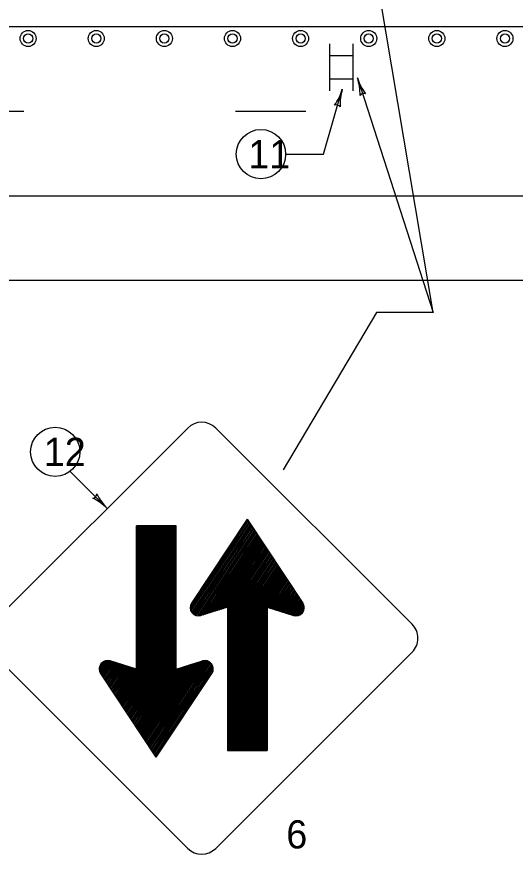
# Model space of a CAD drawing. Extents: x 999.5 to 1036.4, y 999.4 to 1022.5.
# Drawn here: x 1007.65 to 1011.18, y 1008.48 to 1014.42 of the extents above; entities that cross this region are included whole.
import ezdxf

# ---------------------------------------------------------------- set-up
doc = ezdxf.new("R2010")
doc.units = 0
doc.layers.add('Level 1', color=7, linetype='Continuous')

msp = doc.modelspace()

# ---------------------------------------------------------------- linework, layer by layer
at = {"layer": 'Level 1'}
for p, q in [((1010.6007, 1012.3228), (1009.9371, 1016.2771)), ((1016.3958, 1014.35), (1007.25, 1014.35)), ((1009.8647, 1014.231), (1009.8647, 1013.8977)), ((1009.8647, 1014.1477), (1010.0313, 1014.1477)), ((1009.8647, 1013.981), (1010.0313, 1013.981)), ((1007.699, 1013.75), (1007.25, 1013.75)), ((1009.699, 1013.75), (1009.199, 1013.75)), ((1016.4728, 1013.15), (1007.25, 1013.15)), ((1035.25, 1012.55), (1007.25, 1012.55)), ((1007.4684, 1010.1118), (1008.8606, 1011.5039)), ((1010.4516, 1010.1118), (1009.0594, 1011.5039)), ((1008.0272, 1011.1961), (1008.2897, 1010.9331)), ((1008.4971, 1009.7928), (1008.4971, 1010.8093)), ((1008.7783, 1010.8093), (1008.4971, 1010.8093)), ((1008.5065, 1009.7928), (1008.5065, 1010.8093)), ((1008.5158, 1009.7928), (1008.5158, 1010.8093)), ((1008.5253, 1009.7928), (1008.5253, 1010.8093)), ((1008.5346, 1009.7928), (1008.5346, 1010.8093)), ((1008.544, 1009.7928), (1008.544, 1010.8093)), ((1008.5533, 1009.7928), (1008.5533, 1010.8093)), ((1008.5628, 1009.7928), (1008.5628, 1010.8093)), ((1008.5721, 1009.7928), (1008.5721, 1010.8093)), ((1008.5815, 1009.7928), (1008.5815, 1010.8093)), ((1008.5908, 1009.7928), (1008.5908, 1010.8093)), ((1008.6003, 1009.7928), (1008.6003, 1010.8093)), ((1008.6096, 1009.7928), (1008.6096, 1010.8093)), ((1008.619, 1009.7928), (1008.619, 1010.8093)), ((1008.6283, 1009.7928), (1008.6283, 1010.8093)), ((1008.6378, 1009.7928), (1008.6378, 1010.8093)), ((1008.6471, 1009.7928), (1008.6471, 1010.8093)), ((1008.6565, 1009.7928), (1008.6565, 1010.8093)), ((1008.6658, 1009.7928), (1008.6658, 1010.8093)), ((1008.6753, 1009.7928), (1008.6753, 1010.8093)), ((1008.6846, 1009.7928), (1008.6846, 1010.8093)), ((1008.694, 1009.7928), (1008.694, 1010.8093)), ((1008.7033, 1009.7928), (1008.7033, 1010.8093)), ((1008.7128, 1009.7928), (1008.7128, 1010.8093)), ((1008.7221, 1009.7928), (1008.7221, 1010.8093)), ((1008.7315, 1009.7928), (1008.7315, 1010.8093)), ((1008.7408, 1009.7928), (1008.7408, 1010.8093)), ((1008.7503, 1009.7928), (1008.7503, 1010.8093)), ((1008.7596, 1009.7928), (1008.7596, 1010.8093)), ((1008.769, 1009.7928), (1008.769, 1010.8093)), ((1008.7783, 1009.7928), (1008.7783, 1010.8093)), ((1009.2879, 1010.8477), (1008.878, 1010.2299)), ((1009.2935, 1010.8392), (1008.8796, 1010.2154)), ((1009.2992, 1010.8308), (1008.8835, 1010.2043)), ((1009.2823, 1010.8562), (1008.8878, 1010.2616)), ((1009.3048, 1010.8223), (1008.8888, 1010.1953)), ((1009.3104, 1010.8138), (1008.8951, 1010.1878)), ((1009.316, 1010.8053), (1008.9023, 1010.1817)), ((1009.2823, 1010.8562), (1009.6768, 1010.2616)), ((1009.3217, 1010.7968), (1008.9103, 1010.1768)), ((1009.3273, 1010.7883), (1008.9191, 1010.1733)), ((1009.3329, 1010.7798), (1008.9289, 1010.1711)), ((1009.3385, 1010.7713), (1008.9399, 1010.1707)), ((1009.3442, 1010.7629), (1008.9526, 1010.1728)), ((1009.3498, 1010.7544), (1008.9668, 1010.1773)), ((1009.3554, 1010.7459), (1008.981, 1010.1817)), ((1009.361, 1010.7374), (1008.9952, 1010.1862)), ((1009.3667, 1010.729), (1009.0094, 1010.1906)), ((1009.3723, 1010.7205), (1009.0236, 1010.195)), ((1009.3779, 1010.712), (1009.0378, 1010.1995)), ((1009.3835, 1010.7035), (1009.052, 1010.2039)), ((1009.3892, 1010.6951), (1009.0662, 1010.2084)), ((1009.3948, 1010.6866), (1009.0804, 1010.2128)), ((1009.4004, 1010.6781), (1009.0946, 1010.2173)), ((1009.406, 1010.6697), (1009.1088, 1010.2218)), ((1009.4117, 1010.6612), (1009.123, 1010.2262)), ((1009.4173, 1010.6527), (1009.1373, 1010.2306)), ((1009.4229, 1010.6442), (1009.1494, 1010.232)), ((1009.4285, 1010.6358), (1009.1607, 1010.232)), ((1009.4342, 1010.6273), (1009.1719, 1010.232)), ((1009.4398, 1010.6188), (1009.1832, 1010.232)), ((1009.4454, 1010.6103), (1009.1944, 1010.232)), ((1009.451, 1010.6018), (1009.2057, 1010.232)), ((1009.4567, 1010.5933), (1009.2169, 1010.232)), ((1009.4623, 1010.5848), (1009.2282, 1010.232)), ((1009.4679, 1010.5763), (1009.2394, 1010.232)), ((1009.4735, 1010.5679), (1009.2507, 1010.232)), ((1009.4792, 1010.5594), (1009.2619, 1010.232)), ((1009.4848, 1010.5509), (1009.2732, 1010.232)), ((1009.4904, 1010.5425), (1009.2844, 1010.232)), ((1009.496, 1010.534), (1009.2957, 1010.232)), ((1009.5017, 1010.5255), (1009.3069, 1010.232)), ((1009.5073, 1010.517), (1009.3182, 1010.232)), ((1009.5129, 1010.5086), (1009.3294, 1010.232)), ((1009.5185, 1010.5001), (1009.3407, 1010.232)), ((1009.5242, 1010.4916), (1009.3519, 1010.232)), ((1009.5298, 1010.4831), (1009.3632, 1010.232)), ((1009.5354, 1010.4747), (1009.3744, 1010.232)), ((1009.5411, 1010.4662), (1009.3857, 1010.232)), ((1009.5467, 1010.4577), (1009.3969, 1010.232)), ((1009.5523, 1010.4492), (1009.4082, 1010.232)), ((1009.5579, 1010.4408), (1009.4194, 1010.232)), ((1009.5636, 1010.4323), (1009.4293, 1010.23)), ((1009.5692, 1010.4238), (1009.4387, 1010.2271)), ((1009.5748, 1010.4153), (1009.4479, 1010.2242)), ((1009.5804, 1010.4068), (1009.4573, 1010.2213)), ((1009.5861, 1010.3983), (1009.4666, 1010.2183)), ((1009.5917, 1010.3898), (1009.4759, 1010.2154)), ((1009.5973, 1010.3814), (1009.4853, 1010.2125)), ((1009.6029, 1010.3729), (1009.4945, 1010.2096)), ((1009.6086, 1010.3644), (1009.5038, 1010.2067)), ((1009.6142, 1010.3559), (1009.5132, 1010.2038)), ((1009.6198, 1010.3475), (1009.5225, 1010.2008)), ((1009.6254, 1010.339), (1009.5318, 1010.1979)), ((1009.6311, 1010.3305), (1009.5411, 1010.195)), ((1009.6367, 1010.322), (1009.5504, 1010.1921)), ((1009.6423, 1010.3136), (1009.5598, 1010.1892)), ((1009.6479, 1010.3051), (1009.5691, 1010.1863)), ((1009.6536, 1010.2966), (1009.5784, 1010.1833)), ((1009.6592, 1010.2881), (1009.5877, 1010.1804)), ((1009.6648, 1010.2797), (1009.597, 1010.1775)), ((1009.6704, 1010.2712), (1009.6063, 1010.1746)), ((1009.1417, 1010.232), (1008.9541, 1010.1733)), ((1009.1417, 1010.232), (1009.1417, 1009.2155)), ((1009.1417, 1010.232), (1009.4229, 1010.232)), ((1009.151, 1010.232), (1009.151, 1009.2155)), ((1009.1604, 1010.232), (1009.1604, 1009.2155)), ((1009.1698, 1010.232), (1009.1698, 1009.2155)), ((1009.1792, 1010.232), (1009.1792, 1009.2155)), ((1009.1885, 1010.232), (1009.1885, 1009.2155)), ((1009.1979, 1010.232), (1009.1979, 1009.2155)), ((1009.2073, 1010.232), (1009.2073, 1009.2155)), ((1009.2167, 1010.232), (1009.2167, 1009.2155)), ((1009.226, 1010.232), (1009.226, 1009.2155)), ((1009.2354, 1010.232), (1009.2354, 1009.2155)), ((1009.2448, 1010.232), (1009.2448, 1009.2155)), ((1009.2542, 1010.232), (1009.2542, 1009.2155)), ((1009.2635, 1010.232), (1009.2635, 1009.2155)), ((1009.2729, 1010.232), (1009.2729, 1009.2155)), ((1009.2823, 1010.232), (1009.2823, 1009.2155)), ((1009.2917, 1010.232), (1009.2917, 1009.2155)), ((1009.301, 1010.232), (1009.301, 1009.2155)), ((1009.3104, 1010.232), (1009.3104, 1009.2155)), ((1009.3198, 1010.232), (1009.3198, 1009.2155)), ((1009.3292, 1010.232), (1009.3292, 1009.2155)), ((1009.3385, 1010.232), (1009.3385, 1009.2155)), ((1009.3479, 1010.232), (1009.3479, 1009.2155)), ((1009.3573, 1010.232), (1009.3573, 1009.2155)), ((1009.3667, 1010.232), (1009.3667, 1009.2155)), ((1009.376, 1010.232), (1009.376, 1009.2155)), ((1009.3854, 1010.232), (1009.3854, 1009.2155)), ((1009.3948, 1010.232), (1009.3948, 1009.2155)), ((1009.4042, 1010.232), (1009.4042, 1009.2155)), ((1009.4135, 1010.232), (1009.4135, 1009.2155)), ((1009.4229, 1010.232), (1009.4229, 1009.2155)), ((1009.4229, 1010.232), (1009.6105, 1010.1733)), ((1009.6761, 1010.2627), (1009.6158, 1010.1718)), ((1009.6813, 1010.2536), (1009.6262, 1010.1706)), ((1009.6851, 1010.2423), (1009.638, 1010.1714)), ((1009.6866, 1010.2276), (1009.6522, 1010.1758)), ((1008.8606, 1008.5208), (1007.4684, 1009.9129)), ((1009.0594, 1008.5208), (1010.4516, 1009.9129)), ((1008.2349, 1009.7824), (1008.282, 1009.8533)), ((1008.2388, 1009.7713), (1008.2938, 1009.8542)), ((1008.2439, 1009.7621), (1008.3043, 1009.8529)), ((1008.4971, 1009.7928), (1008.3095, 1009.8515)), ((1008.5758, 1009.2619), (1008.9674, 1009.8519)), ((1008.5815, 1009.2534), (1008.9801, 1009.8541)), ((1008.5871, 1009.2449), (1008.9911, 1009.8537)), ((1008.5928, 1009.2365), (1009.0009, 1009.8516)), ((1008.7783, 1009.7928), (1008.9659, 1009.8515)), ((1008.2334, 1009.7972), (1008.2678, 1009.849)), ((1008.2496, 1009.7536), (1008.3137, 1009.8503)), ((1008.2552, 1009.7452), (1008.323, 1009.8473)), ((1008.2608, 1009.7367), (1008.3323, 1009.8444)), ((1008.2664, 1009.7282), (1008.3416, 1009.8415)), ((1008.2721, 1009.7197), (1008.3509, 1009.8386)), ((1008.2777, 1009.7113), (1008.3603, 1009.8357)), ((1008.2833, 1009.7028), (1008.3696, 1009.8328)), ((1008.2889, 1009.6943), (1008.3789, 1009.8298)), ((1008.2946, 1009.6858), (1008.3882, 1009.8269)), ((1008.3002, 1009.6773), (1008.3975, 1009.824)), ((1008.3058, 1009.6688), (1008.4068, 1009.8211)), ((1008.3114, 1009.6603), (1008.4162, 1009.8182)), ((1008.3171, 1009.6519), (1008.4255, 1009.8153)), ((1008.3227, 1009.6434), (1008.4348, 1009.8123)), ((1008.3283, 1009.6349), (1008.4441, 1009.8094)), ((1008.3339, 1009.6264), (1008.4534, 1009.8065)), ((1008.3396, 1009.618), (1008.4628, 1009.8036)), ((1008.3452, 1009.6095), (1008.4721, 1009.8007)), ((1008.3508, 1009.601), (1008.4813, 1009.7978)), ((1008.3565, 1009.5925), (1008.4907, 1009.7948)), ((1008.3621, 1009.5841), (1008.5006, 1009.7928)), ((1008.3678, 1009.5756), (1008.5118, 1009.7928)), ((1008.3733, 1009.5671), (1008.5231, 1009.7928)), ((1008.379, 1009.5587), (1008.5343, 1009.7928)), ((1008.3846, 1009.5502), (1008.5456, 1009.7928)), ((1008.3903, 1009.5417), (1008.5568, 1009.7928)), ((1008.3958, 1009.5332), (1008.5681, 1009.7928)), ((1008.4015, 1009.5248), (1008.5793, 1009.7928)), ((1008.4071, 1009.5163), (1008.5906, 1009.7928)), ((1008.4128, 1009.5078), (1008.6018, 1009.7928)), ((1008.4183, 1009.4993), (1008.6131, 1009.7928)), ((1008.424, 1009.4908), (1008.6243, 1009.7928)), ((1008.4296, 1009.4823), (1008.6356, 1009.7928)), ((1008.4353, 1009.4738), (1008.6468, 1009.7928)), ((1008.4408, 1009.4653), (1008.6581, 1009.7928)), ((1008.4465, 1009.4569), (1008.6693, 1009.7928)), ((1008.4521, 1009.4484), (1008.6806, 1009.7928)), ((1008.4578, 1009.4399), (1008.6918, 1009.7928)), ((1008.4633, 1009.4314), (1008.7031, 1009.7928)), ((1008.469, 1009.423), (1008.7143, 1009.7928)), ((1008.4746, 1009.4145), (1008.7256, 1009.7928)), ((1008.4803, 1009.406), (1008.7368, 1009.7928)), ((1008.4858, 1009.3976), (1008.7481, 1009.7928)), ((1008.4915, 1009.3891), (1008.7593, 1009.7928)), ((1008.7783, 1009.7928), (1008.4971, 1009.7928)), ((1008.4971, 1009.3806), (1008.7706, 1009.7928)), ((1008.5028, 1009.3721), (1008.7828, 1009.7942)), ((1008.5083, 1009.3637), (1008.797, 1009.7986)), ((1008.514, 1009.3552), (1008.8112, 1009.8031)), ((1008.5196, 1009.3467), (1008.8254, 1009.8075)), ((1008.5253, 1009.3382), (1008.8396, 1009.8119)), ((1008.5308, 1009.3298), (1008.8538, 1009.8164)), ((1008.5365, 1009.3213), (1008.868, 1009.8208)), ((1008.5421, 1009.3128), (1008.8822, 1009.8253)), ((1008.5478, 1009.3043), (1008.8964, 1009.8298)), ((1008.5533, 1009.2958), (1008.9106, 1009.8342)), ((1008.559, 1009.2873), (1008.9248, 1009.8387)), ((1008.5646, 1009.2788), (1008.939, 1009.8431)), ((1008.5703, 1009.2704), (1008.9533, 1009.8475)), ((1008.5983, 1009.228), (1009.0098, 1009.848)), ((1008.604, 1009.2195), (1009.0178, 1009.8431)), ((1008.6096, 1009.211), (1009.0249, 1009.837)), ((1008.6153, 1009.2026), (1009.0313, 1009.8295)), ((1008.6208, 1009.1941), (1009.0365, 1009.8204)), ((1008.6265, 1009.1856), (1009.0404, 1009.8093)), ((1008.6321, 1009.1771), (1009.042, 1009.7949)), ((1008.6378, 1009.1687), (1008.2432, 1009.7632)), ((1008.6378, 1009.1687), (1009.0323, 1009.7632)), ((1009.1417, 1009.2155), (1009.4229, 1009.2155))]:
    msp.add_line(p, q, dxfattribs=at)
for points in [[(1010.0313, 1014.231), (1010.0313, 1013.8977)], [(1010.0639, 1013.9889), (1010.6007, 1012.3228), (1010.1981, 1012.3228), (1009.5375, 1011.2068)], [(1009.5548, 1013.4474), (1009.8223, 1013.4474), (1009.9565, 1013.9083)]]:
    msp.add_lwpolyline(points, dxfattribs=at)
for centre, radius in [((1007.7289, 1014.2681), 0.0569), ((1008.2119, 1014.2681), 0.0569), ((1008.6949, 1014.2681), 0.0569), ((1009.1779, 1014.2681), 0.0569), ((1009.6609, 1014.2681), 0.0569), ((1010.1439, 1014.2681), 0.0569), ((1010.6269, 1014.2681), 0.0569), ((1011.1099, 1014.2681), 0.0569), ((1007.7289, 1014.2681), 0.0325), ((1008.2119, 1014.2681), 0.0325), ((1008.6949, 1014.2681), 0.0325), ((1009.1779, 1014.2681), 0.0325), ((1009.6609, 1014.2681), 0.0325), ((1010.1439, 1014.2681), 0.0325), ((1010.6269, 1014.2681), 0.0325), ((1011.1099, 1014.2681), 0.0325), ((1009.3798, 1013.4474), 0.175), ((1007.9208, 1011.3351), 0.175)]:
    msp.add_circle(centre, radius, dxfattribs=at)
for centre, radius, start, end in [((1010.4357, 1014.1087), 0.3906, 197.84478, 197.85701), ((1010.4357, 1014.1087), 0.3906, 197.85701, 216.52579), ((1009.6921, 1013.8691), 0.3906, 359.20417, 17.8509), ((1009.5814, 1014.0175), 0.3906, 325.11759, 343.76432), ((1010.3316, 1013.7992), 0.3906, 163.77043, 182.43921), ((1010.3316, 1013.7992), 0.3906, 163.75821, 163.77043), ((1010.1094, 1013.8475), 0.0312, 66.63161, 148.7483), ((1009.9149, 1013.7657), 0.0312, 32.54503, 114.66172), ((1008.96, 1011.4045), 0.1406, 45.00008, 134.99993), ((1008.1848, 1011.0382), 0.0312, 273.72008, 355.83677), ((1008.0132, 1010.6571), 0.3906, 44.94548, 63.61427), ((1008.5661, 1011.209), 0.3906, 206.29264, 224.93937), ((1008.0132, 1010.6571), 0.3906, 44.93326, 44.94548), ((1008.9366, 1010.2292), 0.0586, 146.43311, 287.38942), ((1009.628, 1010.2292), 0.0586, 251.68373, 33.56689), ((1010.3521, 1010.0124), 0.1406, 314.99993, 45.00007), ((1008.292, 1009.7956), 0.0586, 71.68373, 213.56689), ((1008.9834, 1009.7956), 0.0586, 326.43311, 107.38942), ((1008.96, 1008.6203), 0.1406, 225.00007, 314.99993)]:
    msp.add_arc(centre, radius, start, end, dxfattribs=at)

# ---------------------------------------------------------------- texts
for s, p in [('11', (1009.2901, 1013.3474)), ('12', (1007.8398, 1011.2351)), ('6', (1009.5594, 1008.5208))]:
    msp.add_text(s, height=0.2, dxfattribs=at).set_placement(p)

doc.saveas('drawing.dxf')
